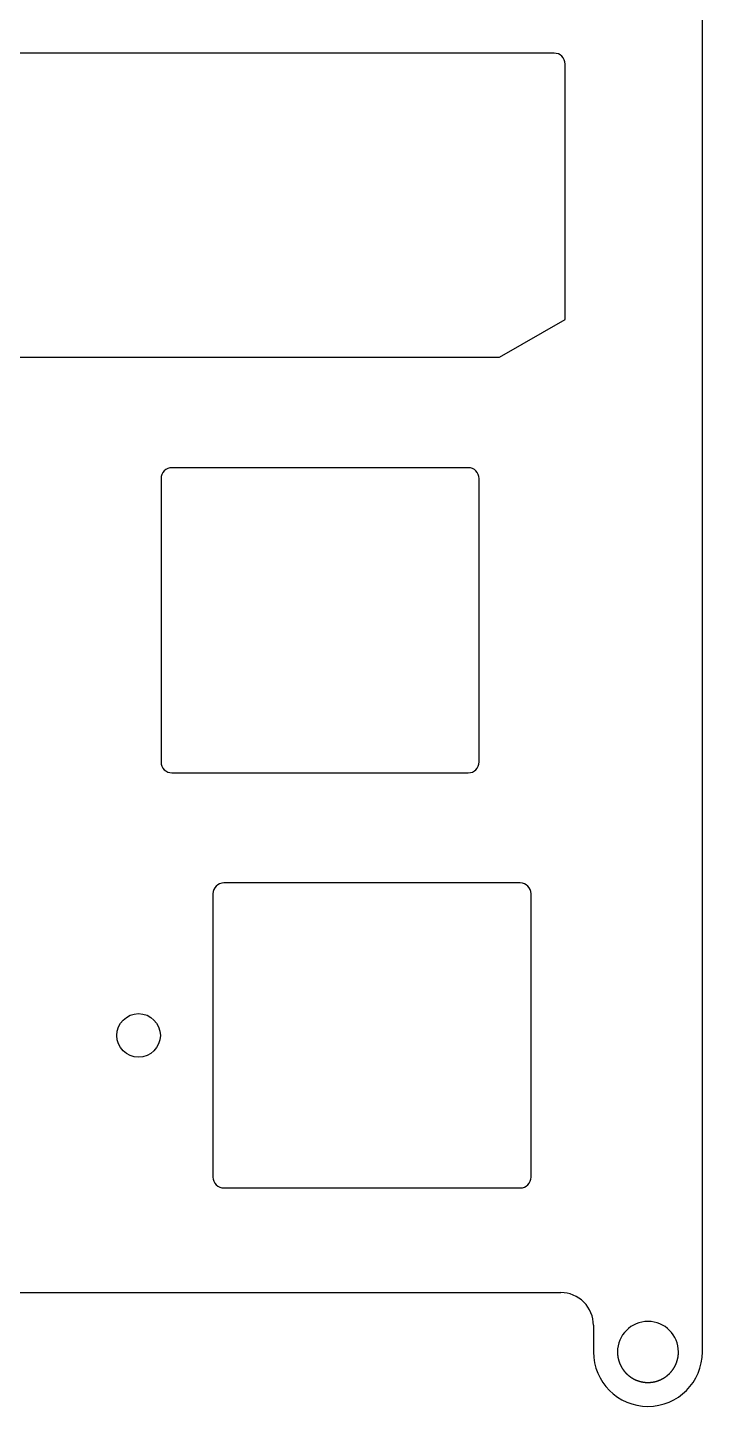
# Model space of a CAD drawing. Header units: millimetres. Extents: x -10 to 277, y -93 to 22.
# Drawn here: x 246.1 to 277.1, y -93.2 to -30 of the extents above; entities that cross this region are included whole.
import ezdxf

# ---------------------------------------------------------------- set-up
doc = ezdxf.new("R2010")
doc.units = ezdxf.units.MM
doc.layers.get('0').update_dxf_attribs({"linetype": 'CONTINUOUS'})
doc.layers.add('BLACK', color=7, linetype='CONTINUOUS')
doc.layers.add('Edge.Cuts', color=53, linetype='CONTINUOUS', true_color=0xc8a339)

msp = doc.modelspace()

# ---------------------------------------------------------------- linework, layer by layer
msp.add_lwpolyline([(238.79375, -31.625), (238.79375, -43.343), (241.79375, -45.075), (267.79375, -45.075), (270.79375, -43.343), (270.79375, -31.625, 0.414213562), (270.29375, -31.125), (239.29375, -31.125, 0.414212391)], format="xyb", close=True)
at = {"layer": 'BLACK', "linetype": 'Continuous'}
for p, q in [((266.353712, -50.152003), (252.753712, -50.152003)), ((252.253712, -50.652003), (252.253712, -63.652003)), ((266.853712, -63.652003), (266.853712, -50.652003)), ((252.753712, -64.152003), (266.353712, -64.152003))]:
    msp.add_line(p, q, dxfattribs=at)
at = {"layer": 'BLACK'}
for centre, start, end in [((252.753712, -50.652003), 90, 180), ((266.353712, -50.652003), 0, 90), ((252.753712, -63.652003), 180, 270), ((266.353712, -63.652003), 270, 0)]:
    msp.add_arc(centre, 0.5, start, end, dxfattribs=at)
at = {"layer": 'Edge.Cuts', "linetype": 'CONTINUOUS'}
for p, q in [((277.1, -90.725023), (277.1, 19.025023)), ((219.8295, -88), (270.6, -88)), ((272.1, -89.5), (272.1, -90.725023)), ((273.2, -90.725023), (273.20001, -90.730399)), ((273.20001, -90.730399), (273.20004, -90.735796)), ((273.20004, -90.735796), (273.200091, -90.741159)), ((273.200091, -90.741159), (273.200161, -90.746542)), ((273.200161, -90.746542), (273.200252, -90.751893)), ((273.200252, -90.751893), (273.200363, -90.757263)), ((273.200363, -90.757263), (273.200493, -90.762601)), ((273.200493, -90.762601), (273.200645, -90.76796)), ((273.200645, -90.76796), (273.200815, -90.773287)), ((273.200815, -90.773287), (273.201006, -90.778633)), ((273.201006, -90.778633), (273.201217, -90.78395)), ((273.201217, -90.78395), (273.201448, -90.789285)), ((273.201448, -90.789285), (273.201698, -90.794592)), ((273.201698, -90.794592), (273.20197, -90.799917)), ((273.20197, -90.799917), (273.20226, -90.805214)), ((273.20226, -90.805214), (273.202571, -90.810528)), ((273.202571, -90.810528), (273.202901, -90.815816)), ((273.202901, -90.815816), (273.203252, -90.821121)), ((273.203252, -90.821121), (273.203622, -90.8264)), ((273.203622, -90.8264), (273.204013, -90.831696)), ((273.204013, -90.831696), (273.204422, -90.836967)), ((273.204422, -90.836967), (273.204853, -90.842254)), ((273.204853, -90.842254), (273.205302, -90.847517)), ((273.205302, -90.847517), (273.205773, -90.852796)), ((273.205773, -90.852796), (273.206262, -90.858052)), ((273.206262, -90.858052), (273.206772, -90.863323)), ((273.206772, -90.863323), (273.207301, -90.868571)), ((273.207301, -90.868571), (273.207851, -90.873834)), ((273.207851, -90.873834), (273.208419, -90.879076)), ((273.208419, -90.879076), (273.20901, -90.884332)), ((273.20901, -90.884332), (273.209617, -90.889566)), ((273.209617, -90.889566), (273.210247, -90.894816)), ((273.210247, -90.894816), (273.210895, -90.900044)), ((273.210895, -90.900044), (273.211565, -90.905287)), ((273.211565, -90.905287), (273.212252, -90.910509)), ((273.212252, -90.910509), (273.212962, -90.915746)), ((273.212962, -90.915746), (273.213689, -90.920962)), ((273.213689, -90.920962), (273.214439, -90.926192)), ((273.214439, -90.926192), (273.215206, -90.931403)), ((273.215206, -90.931403), (273.215995, -90.936628)), ((273.215995, -90.936628), (273.216802, -90.941834)), ((273.216802, -90.941834), (273.217631, -90.947053)), ((273.217631, -90.947053), (273.218478, -90.952253)), ((273.218478, -90.952253), (273.219348, -90.957467)), ((273.219348, -90.957467), (273.220234, -90.962663)), ((273.220234, -90.962663), (273.221144, -90.967872)), ((273.221144, -90.967872), (273.22207, -90.973063)), ((273.22207, -90.973063), (273.22302, -90.978267)), ((273.22302, -90.978267), (273.223986, -90.983454)), ((273.223986, -90.983454), (273.224976, -90.988653)), ((273.224976, -90.988653), (273.225983, -90.993836)), ((273.225983, -90.993836), (273.227012, -90.99903)), ((273.227012, -90.99903), (273.228059, -91.004209)), ((273.228059, -91.004209), (273.229129, -91.0094)), ((273.229129, -91.0094), (273.230216, -91.014575)), ((273.230216, -91.014575), (273.231327, -91.019761)), ((273.231327, -91.019761), (273.232454, -91.024933)), ((273.232454, -91.024933), (273.233605, -91.030115)), ((273.233605, -91.030115), (273.234772, -91.035283)), ((273.234772, -91.035283), (273.235963, -91.040462)), ((273.235963, -91.040462), (273.237172, -91.045627)), ((273.237172, -91.045627), (273.238403, -91.050802)), ((273.238403, -91.050802), (273.239652, -91.055964)), ((273.239652, -91.055964), (273.240924, -91.061136)), ((273.240924, -91.061136), (273.242214, -91.066295)), ((273.242214, -91.066295), (273.243526, -91.071464)), ((273.243526, -91.071464), (273.244857, -91.076619)), ((273.244857, -91.076619), (273.24621, -91.081786)), ((273.24621, -91.081786), (273.247581, -91.086939)), ((273.247581, -91.086939), (273.248976, -91.092102)), ((273.248976, -91.092102), (273.250387, -91.097253)), ((273.250387, -91.097253), (273.251823, -91.102413)), ((273.251823, -91.102413), (273.253276, -91.107562)), ((273.253276, -91.107562), (273.254752, -91.11272)), ((275.944, -91.117023), (275.946951, -91.106762)), ((275.946951, -91.106762), (275.949821, -91.096496)), ((275.949821, -91.096496), (275.952609, -91.086227)), ((275.952609, -91.086227), (275.955316, -91.075954)), ((275.955316, -91.075954), (275.957942, -91.065676)), ((275.957942, -91.065676), (275.960487, -91.055393)), ((275.960487, -91.055393), (275.962951, -91.045105)), ((275.962951, -91.045105), (275.965335, -91.034811)), ((275.965335, -91.034811), (275.967638, -91.024512)), ((275.967638, -91.024512), (275.969861, -91.014206)), ((275.969861, -91.014206), (275.972005, -91.003894)), ((275.972005, -91.003894), (275.974068, -90.993576)), ((275.974068, -90.993576), (275.976052, -90.98325)), ((275.976052, -90.98325), (275.977956, -90.972917)), ((275.977956, -90.972917), (275.97978, -90.962576)), ((275.97978, -90.962576), (275.981526, -90.952227)), ((275.981526, -90.952227), (275.983192, -90.941869)), ((275.983192, -90.941869), (275.984779, -90.931503)), ((275.984779, -90.931503), (275.986287, -90.921127)), ((275.986287, -90.921127), (275.987716, -90.910741)), ((275.987716, -90.910741), (275.989067, -90.900345)), ((275.989067, -90.900345), (275.990338, -90.889938)), ((275.990338, -90.889938), (275.991531, -90.879519)), ((275.991531, -90.879519), (275.992646, -90.869089)), ((275.992646, -90.869089), (275.993681, -90.858647)), ((275.993681, -90.858647), (275.994639, -90.848191)), ((275.994639, -90.848191), (275.995517, -90.837722)), ((275.995517, -90.837722), (275.996317, -90.827239)), ((275.996317, -90.827239), (275.997039, -90.816741)), ((275.997039, -90.816741), (275.997682, -90.806228)), ((275.997682, -90.806228), (275.998247, -90.795698)), ((275.998247, -90.795698), (275.998733, -90.785151)), ((275.998733, -90.785151), (275.99914, -90.774586)), ((275.99914, -90.774586), (275.999469, -90.764002)), ((275.999469, -90.764002), (275.999719, -90.753399)), ((275.999719, -90.753399), (275.99989, -90.742774)), ((275.99989, -90.742774), (275.999982, -90.732127)), ((275.999982, -90.732127), (276, -90.725023)), ((273.254752, -91.11272), (273.256, -91.117023)), ((273.256, -91.117023), (273.257493, -91.122108)), ((273.257493, -91.122108), (273.259011, -91.127202)), ((273.259011, -91.127202), (273.260543, -91.132277)), ((273.260543, -91.132277), (273.2621, -91.137361)), ((273.2621, -91.137361), (273.263671, -91.142425)), ((273.263671, -91.142425), (273.265266, -91.147498)), ((273.265266, -91.147498), (273.266876, -91.152551)), ((273.266876, -91.152551), (273.268509, -91.157613)), ((273.268509, -91.157613), (273.270157, -91.162654)), ((273.270157, -91.162654), (273.271829, -91.167703)), ((273.271829, -91.167703), (273.273516, -91.172732)), ((273.273516, -91.172732), (273.275226, -91.177769)), ((273.275226, -91.177769), (273.276951, -91.182785)), ((273.276951, -91.182785), (273.278699, -91.187808)), ((273.278699, -91.187808), (273.280461, -91.192811)), ((273.280461, -91.192811), (273.282248, -91.197821)), ((273.282248, -91.197821), (273.284048, -91.20281)), ((273.284048, -91.20281), (273.285872, -91.207805)), ((273.285872, -91.207805), (273.287709, -91.21278)), ((273.287709, -91.21278), (273.289571, -91.217761)), ((273.289571, -91.217761), (273.291446, -91.222722)), ((273.291446, -91.222722), (273.293345, -91.227688)), ((273.293345, -91.227688), (273.295257, -91.232633)), ((273.295257, -91.232633), (273.297193, -91.237584)), ((273.297193, -91.237584), (273.299143, -91.242514)), ((273.299143, -91.242514), (273.301116, -91.247449)), ((273.301116, -91.247449), (273.303103, -91.252363)), ((273.303103, -91.252363), (273.305113, -91.257282)), ((273.305113, -91.257282), (273.307136, -91.262181)), ((273.307136, -91.262181), (273.309183, -91.267083)), ((273.309183, -91.267083), (273.311243, -91.271965)), ((273.311243, -91.271965), (273.313327, -91.276851)), ((273.313327, -91.276851), (273.315423, -91.281717)), ((273.315423, -91.281717), (273.317543, -91.286586)), ((273.317543, -91.286586), (273.319676, -91.291434)), ((273.319676, -91.291434), (273.321833, -91.296286)), ((273.321833, -91.296286), (273.324002, -91.301117)), ((273.324002, -91.301117), (273.326195, -91.305951)), ((273.326195, -91.305951), (273.3284, -91.310765)), ((273.3284, -91.310765), (273.330629, -91.315581)), ((273.330629, -91.315581), (273.332871, -91.320377)), ((273.332871, -91.320377), (273.335135, -91.325176)), ((273.335135, -91.325176), (273.337413, -91.329954)), ((273.337413, -91.329954), (273.339714, -91.334734)), ((273.339714, -91.334734), (273.342027, -91.339494)), ((273.342027, -91.339494), (273.344363, -91.344255)), ((273.344363, -91.344255), (273.346712, -91.348997)), ((273.346712, -91.348997), (273.349084, -91.35374)), ((273.349084, -91.35374), (273.351469, -91.358463)), ((273.351469, -91.358463), (273.353876, -91.363187)), ((273.353876, -91.363187), (273.356296, -91.367891)), ((273.356296, -91.367891), (273.35874, -91.372596)), ((273.35874, -91.372596), (273.361195, -91.377281)), ((273.361195, -91.377281), (273.363673, -91.381968)), ((273.363673, -91.381968), (273.366164, -91.386634)), ((273.366164, -91.386634), (273.368678, -91.3913)), ((273.368678, -91.3913), (273.371204, -91.395947)), ((273.371204, -91.395947), (273.373753, -91.400594)), ((273.373753, -91.400594), (273.376313, -91.405221)), ((273.376313, -91.405221), (273.378898, -91.409849)), ((273.378898, -91.409849), (273.381493, -91.414457)), ((273.381493, -91.414457), (273.384112, -91.419064)), ((273.384112, -91.419064), (273.386743, -91.423652)), ((273.386743, -91.423652), (273.389397, -91.42824)), ((273.389397, -91.42824), (273.392063, -91.432808)), ((273.392063, -91.432808), (273.394752, -91.437376)), ((273.394752, -91.437376), (273.397452, -91.441924)), ((273.397452, -91.441924), (273.400176, -91.446471)), ((273.400176, -91.446471), (273.402911, -91.451)), ((273.402911, -91.451), (273.40567, -91.455527)), ((273.40567, -91.455527), (273.40844, -91.460035)), ((273.40844, -91.460035), (273.411233, -91.464541)), ((273.411233, -91.464541), (273.414037, -91.469029)), ((273.414037, -91.469029), (273.416865, -91.473515)), ((273.416865, -91.473515), (273.419704, -91.477983)), ((273.419704, -91.477983), (273.422566, -91.482448)), ((273.422566, -91.482448), (273.42544, -91.486895)), ((273.42544, -91.486895), (273.428336, -91.49134)), ((273.428336, -91.49134), (273.431244, -91.495766)), ((273.431244, -91.495766), (273.434175, -91.50019)), ((273.434175, -91.50019), (273.437118, -91.504596)), ((273.437118, -91.504596), (273.440083, -91.508999)), ((273.440083, -91.508999), (273.44306, -91.513384)), ((273.44306, -91.513384), (273.44606, -91.517766)), ((273.44606, -91.517766), (273.449072, -91.52213)), ((273.449072, -91.52213), (273.452106, -91.526492)), ((273.452106, -91.526492), (273.455151, -91.530835)), ((273.455151, -91.530835), (273.45822, -91.535175)), ((273.45822, -91.535175), (273.4613, -91.539497)), ((273.4613, -91.539497), (273.464402, -91.543816)), ((273.464402, -91.543816), (273.467517, -91.548117)), ((273.467517, -91.548117), (273.470654, -91.552416)), ((273.470654, -91.552416), (273.473802, -91.556695)), ((273.473802, -91.556695), (273.476973, -91.560972)), ((273.476973, -91.560972), (273.48, -91.565023)), ((273.48, -91.565023), (273.483127, -91.569176)), ((273.483127, -91.569176), (273.486277, -91.573326)), ((273.486277, -91.573326), (273.489444, -91.577464)), ((273.489444, -91.577464), (273.492633, -91.581599)), ((273.492633, -91.581599), (273.495838, -91.585723)), ((273.495838, -91.585723), (273.499066, -91.589842)), ((273.499066, -91.589842), (273.50231, -91.593949)), ((273.50231, -91.593949), (273.505575, -91.598052)), ((273.505575, -91.598052), (273.508857, -91.602142)), ((273.508857, -91.602142), (273.51216, -91.606228)), ((273.51216, -91.606228), (273.515479, -91.610301)), ((273.515479, -91.610301), (273.51882, -91.614368)), ((273.51882, -91.614368), (273.522175, -91.618423)), ((273.522175, -91.618423), (273.525552, -91.622472)), ((273.525552, -91.622472), (273.528943, -91.626507)), ((273.528943, -91.626507), (273.532356, -91.630536)), ((273.532356, -91.630536), (273.535783, -91.634551)), ((273.535783, -91.634551), (273.539232, -91.63856)), ((273.539232, -91.63856), (273.542694, -91.642554)), ((273.542694, -91.642554), (273.546177, -91.646543)), ((273.546177, -91.646543), (273.549674, -91.650516)), ((273.549674, -91.650516), (273.553192, -91.654482)), ((273.553192, -91.654482), (273.556722, -91.658433)), ((273.556722, -91.658433), (273.560274, -91.662377)), ((273.560274, -91.662377), (273.563838, -91.666305)), ((273.563838, -91.666305), (273.567423, -91.670227)), ((273.567423, -91.670227), (273.57102, -91.674131)), ((273.57102, -91.674131), (273.574638, -91.678029)), ((273.574638, -91.678029), (273.578267, -91.68191)), ((273.578267, -91.68191), (273.581917, -91.685783)), ((273.581917, -91.685783), (273.585578, -91.68964)), ((273.585578, -91.68964), (273.58926, -91.693488)), ((273.58926, -91.693488), (273.592953, -91.697319)), ((273.592953, -91.697319), (273.596666, -91.701142)), ((273.596666, -91.701142), (273.600389, -91.704948)), ((273.600389, -91.704948), (273.604133, -91.708745)), ((273.604133, -91.708745), (273.607887, -91.712524)), ((273.607887, -91.712524), (273.611661, -91.716295)), ((273.611661, -91.716295), (273.615445, -91.720047)), ((273.615445, -91.720047), (273.619248, -91.72379)), ((273.619248, -91.72379), (273.623062, -91.727515)), ((273.623062, -91.727515), (273.626895, -91.731232)), ((273.626895, -91.731232), (273.630737, -91.734929)), ((273.630737, -91.734929), (273.634598, -91.738617)), ((273.634598, -91.738617), (273.638469, -91.742286)), ((273.638469, -91.742286), (273.642359, -91.745945)), ((275.550825, -91.752292), (275.558612, -91.745034)), ((275.558612, -91.745034), (275.566345, -91.737718)), ((275.566345, -91.737718), (275.574021, -91.730346)), ((275.574021, -91.730346), (275.58164, -91.722918)), ((275.58164, -91.722918), (275.589201, -91.715436)), ((275.589201, -91.715436), (275.596702, -91.7079)), ((275.596702, -91.7079), (275.604144, -91.700311)), ((275.604144, -91.700311), (275.611524, -91.692671)), ((275.611524, -91.692671), (275.618842, -91.68498)), ((275.618842, -91.68498), (275.626097, -91.67724)), ((275.626097, -91.67724), (275.633288, -91.669451)), ((275.633288, -91.669451), (275.640414, -91.661616)), ((275.640414, -91.661616), (275.647473, -91.653735)), ((275.647473, -91.653735), (275.654465, -91.645809)), ((275.654465, -91.645809), (275.661389, -91.637841)), ((275.661389, -91.637841), (275.668243, -91.62983)), ((275.668243, -91.62983), (275.675027, -91.62178)), ((275.675027, -91.62178), (275.681739, -91.61369)), ((275.681739, -91.61369), (275.688379, -91.605563)), ((275.688379, -91.605563), (275.694945, -91.5974)), ((275.694945, -91.5974), (275.701436, -91.589203)), ((275.701436, -91.589203), (275.707852, -91.580973)), ((275.707852, -91.580973), (275.714191, -91.572711)), ((275.714191, -91.572711), (275.72, -91.565023)), ((275.72, -91.565023), (275.72633, -91.556516)), ((275.72633, -91.556516), (275.732592, -91.547968)), ((275.732592, -91.547968), (275.738786, -91.539377)), ((275.738786, -91.539377), (275.744911, -91.530746)), ((275.744911, -91.530746), (275.750968, -91.522073)), ((275.750968, -91.522073), (275.756957, -91.513359)), ((275.756957, -91.513359), (275.762877, -91.504603)), ((275.762877, -91.504603), (275.768728, -91.495807)), ((275.768728, -91.495807), (275.774511, -91.486971)), ((275.774511, -91.486971), (275.780225, -91.478093)), ((275.780225, -91.478093), (275.785871, -91.469176)), ((275.785871, -91.469176), (275.791447, -91.460218)), ((275.791447, -91.460218), (275.796955, -91.45122)), ((275.796955, -91.45122), (275.802393, -91.442183)), ((275.802393, -91.442183), (275.807762, -91.433106)), ((275.807762, -91.433106), (275.813062, -91.423989)), ((275.813062, -91.423989), (275.818293, -91.414834)), ((275.818293, -91.414834), (275.823453, -91.40564)), ((275.823453, -91.40564), (275.828545, -91.396408)), ((275.828545, -91.396408), (275.833566, -91.387137)), ((275.833566, -91.387137), (275.838517, -91.377828)), ((275.838517, -91.377828), (275.843398, -91.368482)), ((275.843398, -91.368482), (275.848208, -91.359099)), ((275.848208, -91.359099), (275.852948, -91.349679)), ((275.852948, -91.349679), (275.857617, -91.340222)), ((275.857617, -91.340222), (275.862215, -91.33073)), ((275.862215, -91.33073), (275.866742, -91.321201)), ((275.866742, -91.321201), (275.871197, -91.311638)), ((275.871197, -91.311638), (275.875581, -91.30204)), ((275.875581, -91.30204), (275.879892, -91.292407)), ((275.879892, -91.292407), (275.884132, -91.282741)), ((275.884132, -91.282741), (275.888299, -91.273042)), ((275.888299, -91.273042), (275.892394, -91.26331)), ((275.892394, -91.26331), (275.896415, -91.253546)), ((275.896415, -91.253546), (275.900364, -91.243751)), ((275.900364, -91.243751), (275.904239, -91.233925)), ((275.904239, -91.233925), (275.90804, -91.22407)), ((275.90804, -91.22407), (275.911768, -91.214185)), ((275.911768, -91.214185), (275.915421, -91.204271)), ((275.915421, -91.204271), (275.918999, -91.19433)), ((275.918999, -91.19433), (275.922502, -91.184362)), ((275.922502, -91.184362), (275.92593, -91.174369)), ((275.92593, -91.174369), (275.929283, -91.16435)), ((275.929283, -91.16435), (275.93256, -91.154307)), ((275.93256, -91.154307), (275.93576, -91.144242)), ((275.93576, -91.144242), (275.938884, -91.134155)), ((275.938884, -91.134155), (275.941931, -91.124047)), ((275.941931, -91.124047), (275.944, -91.117023)), ((273.642359, -91.745945), (273.646257, -91.749585)), ((273.646257, -91.749585), (273.650175, -91.753216)), ((273.650175, -91.753216), (273.654101, -91.756827)), ((273.654101, -91.756827), (273.658046, -91.760428)), ((273.658046, -91.760428), (273.661999, -91.76401)), ((273.661999, -91.76401), (273.665971, -91.767581)), ((273.665971, -91.767581), (273.669951, -91.771132)), ((273.669951, -91.771132), (273.673949, -91.774674)), ((273.673949, -91.774674), (273.677955, -91.778194)), ((273.677955, -91.778194), (273.681979, -91.781705)), ((273.681979, -91.781705), (273.686011, -91.785195)), ((273.686011, -91.785195), (273.69006, -91.788675)), ((273.69006, -91.788675), (273.694117, -91.792134)), ((273.694117, -91.792134), (273.698192, -91.795582)), ((273.698192, -91.795582), (273.702273, -91.799009)), ((273.702273, -91.799009), (273.706373, -91.802426)), ((273.706373, -91.802426), (273.710479, -91.805822)), ((273.710479, -91.805822), (273.714603, -91.809206)), ((273.714603, -91.809206), (273.718733, -91.81257)), ((273.718733, -91.81257), (273.72288, -91.815922)), ((273.72288, -91.815922), (273.727034, -91.819253)), ((273.727034, -91.819253), (273.731205, -91.822572)), ((273.731205, -91.822572), (273.735382, -91.82587)), ((273.735382, -91.82587), (273.739576, -91.829157)), ((273.739576, -91.829157), (273.743775, -91.832422)), ((273.743775, -91.832422), (273.747992, -91.835675)), ((273.747992, -91.835675), (273.752214, -91.838907)), ((273.752214, -91.838907), (273.756453, -91.842127)), ((273.756453, -91.842127), (273.760697, -91.845325)), ((273.760697, -91.845325), (273.764958, -91.848511)), ((273.764958, -91.848511), (273.769224, -91.851676)), ((273.769224, -91.851676), (273.773507, -91.854828)), ((273.773507, -91.854828), (273.777793, -91.857958)), ((273.777793, -91.857958), (273.782097, -91.861076)), ((273.782097, -91.861076), (273.786405, -91.864172)), ((273.786405, -91.864172), (273.79073, -91.867255)), ((273.79073, -91.867255), (273.795058, -91.870317)), ((273.795058, -91.870317), (273.799404, -91.873365)), ((273.799404, -91.873365), (273.803752, -91.876392)), ((273.803752, -91.876392), (273.808118, -91.879406)), ((273.808118, -91.879406), (273.812486, -91.882398)), ((273.812486, -91.882398), (273.816872, -91.885376)), ((273.816872, -91.885376), (273.82126, -91.888333)), ((273.82126, -91.888333), (273.825665, -91.891277)), ((273.825665, -91.891277), (273.830072, -91.894198)), ((273.830072, -91.894198), (273.834496, -91.897106)), ((273.834496, -91.897106), (273.838923, -91.899992)), ((273.838923, -91.899992), (273.843366, -91.902864)), ((273.843366, -91.902864), (273.847811, -91.905715)), ((273.847811, -91.905715), (273.852273, -91.908551)), ((273.852273, -91.908551), (273.856737, -91.911366)), ((273.856737, -91.911366), (273.861216, -91.914166)), ((273.861216, -91.914166), (273.865699, -91.916945)), ((273.865699, -91.916945), (273.870196, -91.91971)), ((273.870196, -91.91971), (273.874696, -91.922452)), ((273.874696, -91.922452), (273.879212, -91.92518)), ((273.879212, -91.92518), (273.883729, -91.927887)), ((273.883729, -91.927887), (273.888262, -91.930579)), ((273.888262, -91.930579), (273.892797, -91.933249)), ((273.892797, -91.933249), (273.897347, -91.935905)), ((273.897347, -91.935905), (273.901899, -91.938538)), ((273.901899, -91.938538), (273.906466, -91.941157)), ((273.906466, -91.941157), (273.911035, -91.943754)), ((273.911035, -91.943754), (273.915619, -91.946337)), ((273.915619, -91.946337), (273.920204, -91.948897)), ((273.920204, -91.948897), (273.924805, -91.951443)), ((273.924805, -91.951443), (273.929407, -91.953966)), ((273.929407, -91.953966), (273.934023, -91.956475)), ((273.934023, -91.956475), (273.941176, -91.960317)), ((273.941176, -91.960317), (273.94582, -91.962782)), ((273.94582, -91.962782), (273.950477, -91.965232)), ((273.950477, -91.965232), (273.955146, -91.967665)), ((273.955146, -91.967665), (273.959828, -91.970083)), ((273.959828, -91.970083), (273.96452, -91.972483)), ((273.96452, -91.972483), (273.969226, -91.974868)), ((273.969226, -91.974868), (273.973942, -91.977236)), ((273.973942, -91.977236), (273.978671, -91.979587)), ((273.978671, -91.979587), (273.98341, -91.981921)), ((273.98341, -91.981921), (273.988162, -91.98424)), ((273.988162, -91.98424), (273.992922, -91.98654)), ((273.992922, -91.98654), (273.997696, -91.988824)), ((273.997696, -91.988824), (274.002478, -91.99109)), ((274.002478, -91.99109), (274.007272, -91.99334)), ((274.007272, -91.99334), (274.012075, -91.995572)), ((274.012075, -91.995572), (274.01689, -91.997787)), ((274.01689, -91.997787), (274.021712, -91.999983)), ((274.021712, -91.999983), (274.026547, -92.002163)), ((274.026547, -92.002163), (274.031388, -92.004325)), ((274.031388, -92.004325), (274.036242, -92.00647)), ((274.036242, -92.00647), (274.041102, -92.008595)), ((274.041102, -92.008595), (274.045974, -92.010704)), ((274.045974, -92.010704), (274.050852, -92.012794)), ((274.050852, -92.012794), (274.055741, -92.014867)), ((274.055741, -92.014867), (274.060636, -92.016921)), ((274.060636, -92.016921), (274.065543, -92.018958)), ((274.065543, -92.018958), (274.070454, -92.020975)), ((274.070454, -92.020975), (274.075377, -92.022975)), ((274.075377, -92.022975), (274.080304, -92.024955)), ((274.080304, -92.024955), (274.085243, -92.026918)), ((274.085243, -92.026918), (274.090185, -92.028862)), ((274.090185, -92.028862), (274.095138, -92.030787)), ((274.095138, -92.030787), (274.100095, -92.032693)), ((274.100095, -92.032693), (274.105063, -92.034582)), ((274.105063, -92.034582), (274.110033, -92.03645)), ((274.110033, -92.03645), (274.115014, -92.038301)), ((274.115014, -92.038301), (274.119998, -92.040131)), ((274.119998, -92.040131), (274.124992, -92.041944)), ((274.124992, -92.041944), (274.129988, -92.043737)), ((274.129988, -92.043737), (274.134994, -92.045511)), ((274.134994, -92.045511), (274.140002, -92.047265)), ((274.140002, -92.047265), (274.14502, -92.049001)), ((274.14502, -92.049001), (274.150039, -92.050717)), ((274.150039, -92.050717), (274.155068, -92.052415)), ((274.155068, -92.052415), (274.160098, -92.054091)), ((274.160098, -92.054091), (274.165137, -92.05575)), ((274.165137, -92.05575), (274.170177, -92.057388)), ((274.170177, -92.057388), (274.175226, -92.059008)), ((274.175226, -92.059008), (274.180275, -92.060607)), ((274.180275, -92.060607), (274.185333, -92.062188)), ((274.185333, -92.062188), (274.19039, -92.063747)), ((274.19039, -92.063747), (274.195457, -92.065289)), ((274.195457, -92.065289), (274.200523, -92.066809)), ((274.200523, -92.066809), (274.205597, -92.068311)), ((274.205597, -92.068311), (274.21067, -92.069791)), ((274.21067, -92.069791), (274.215752, -92.071254)), ((274.215752, -92.071254), (274.220832, -92.072695)), ((274.220832, -92.072695), (274.225921, -92.074117)), ((274.225921, -92.074117), (274.231007, -92.075518)), ((274.231007, -92.075518), (274.236102, -92.076901)), ((274.236102, -92.076901), (274.241195, -92.078262)), ((274.241195, -92.078262), (274.246295, -92.079605)), ((274.246295, -92.079605), (274.255384, -92.081946)), ((274.255384, -92.081946), (274.265577, -92.084493)), ((274.265577, -92.084493), (274.275803, -92.086967)), ((274.275803, -92.086967), (274.286061, -92.089365)), ((274.286061, -92.089365), (274.296349, -92.091688)), ((274.296349, -92.091688), (274.306665, -92.093936)), ((274.306665, -92.093936), (274.317009, -92.096108)), ((274.317009, -92.096108), (274.327378, -92.098204)), ((274.327378, -92.098204), (274.332572, -92.099223)), ((274.332572, -92.099223), (274.337772, -92.100222)), ((274.337772, -92.100222), (274.342977, -92.101203)), ((274.342977, -92.101203), (274.348188, -92.102164)), ((274.348188, -92.102164), (274.353404, -92.103106)), ((274.353404, -92.103106), (274.358626, -92.104028)), ((274.358626, -92.104028), (274.363852, -92.104931)), ((274.363852, -92.104931), (274.369083, -92.105814)), ((274.369083, -92.105814), (274.374319, -92.106678)), ((274.374319, -92.106678), (274.379559, -92.107523)), ((274.379559, -92.107523), (274.384803, -92.108348)), ((274.384803, -92.108348), (274.390051, -92.109153)), ((274.390051, -92.109153), (274.395303, -92.109938)), ((274.395303, -92.109938), (274.400559, -92.110704)), ((274.400559, -92.110704), (274.405818, -92.11145)), ((274.405818, -92.11145), (274.41108, -92.112177)), ((274.41108, -92.112177), (274.416345, -92.112883)), ((274.416345, -92.112883), (274.421614, -92.11357)), ((274.421614, -92.11357), (274.426884, -92.114237)), ((274.426884, -92.114237), (274.432158, -92.114884)), ((274.432158, -92.114884), (274.437433, -92.115511)), ((274.437433, -92.115511), (274.442712, -92.116119)), ((274.442712, -92.116119), (274.447991, -92.116706)), ((274.447991, -92.116706), (274.453273, -92.117273)), ((274.453273, -92.117273), (274.458555, -92.117821)), ((274.458555, -92.117821), (274.46384, -92.118349)), ((274.46384, -92.118349), (274.469125, -92.118856)), ((274.469125, -92.118856), (274.474413, -92.119344)), ((274.474413, -92.119344), (274.479699, -92.119811)), ((274.479699, -92.119811), (274.484988, -92.120259)), ((274.484988, -92.120259), (274.490276, -92.120686)), ((274.490276, -92.120686), (274.495566, -92.121093)), ((274.495566, -92.121093), (274.500853, -92.121481)), ((274.500853, -92.121481), (274.506143, -92.121848)), ((274.506143, -92.121848), (274.511431, -92.122195)), ((274.511431, -92.122195), (274.51672, -92.122522)), ((274.51672, -92.122522), (274.522006, -92.122829)), ((274.522006, -92.122829), (274.527294, -92.123116)), ((274.527294, -92.123116), (274.532578, -92.123383)), ((274.532578, -92.123383), (274.537864, -92.123629)), ((274.537864, -92.123629), (274.543146, -92.123856)), ((274.543146, -92.123856), (274.548429, -92.124062)), ((274.548429, -92.124062), (274.553707, -92.124249)), ((274.553707, -92.124249), (274.558986, -92.124415)), ((274.558986, -92.124415), (274.564261, -92.124561)), ((274.564261, -92.124561), (274.569536, -92.124687)), ((274.569536, -92.124687), (274.574806, -92.124793)), ((274.574806, -92.124793), (274.580076, -92.124879)), ((274.580076, -92.124879), (274.585341, -92.124945)), ((274.585341, -92.124945), (274.590606, -92.124991)), ((274.590606, -92.124991), (274.6, -92.125023)), ((274.6, -92.125023), (274.610505, -92.124983)), ((274.610505, -92.124983), (274.621022, -92.124863)), ((274.621022, -92.124863), (274.63155, -92.124663)), ((274.63155, -92.124663), (274.642088, -92.124383)), ((274.642088, -92.124383), (274.652635, -92.124022)), ((274.652635, -92.124022), (274.663189, -92.123582)), ((274.663189, -92.123582), (274.673749, -92.123061)), ((274.673749, -92.123061), (274.684313, -92.12246)), ((274.684313, -92.12246), (274.69488, -92.121778)), ((274.69488, -92.121778), (274.705449, -92.121017)), ((274.705449, -92.121017), (274.716018, -92.120175)), ((274.716018, -92.120175), (274.726585, -92.119253)), ((274.726585, -92.119253), (274.737149, -92.118251)), ((274.737149, -92.118251), (274.74771, -92.117169)), ((274.74771, -92.117169), (274.758264, -92.116008)), ((274.758264, -92.116008), (274.768811, -92.114767)), ((274.768811, -92.114767), (274.77935, -92.113446)), ((274.77935, -92.113446), (274.789878, -92.112046)), ((274.789878, -92.112046), (274.800394, -92.110567)), ((274.800394, -92.110567), (274.810897, -92.109009)), ((274.810897, -92.109009), (274.821385, -92.107372)), ((274.821385, -92.107372), (274.831857, -92.105657)), ((274.831857, -92.105657), (274.837087, -92.10477)), ((274.837087, -92.10477), (274.842312, -92.103864)), ((274.842312, -92.103864), (274.847532, -92.102938)), ((274.847532, -92.102938), (274.852747, -92.101993)), ((274.852747, -92.101993), (274.857956, -92.101028)), ((274.857956, -92.101028), (274.863161, -92.100044)), ((274.863161, -92.100044), (274.86836, -92.099041)), ((274.86836, -92.099041), (274.873553, -92.098019)), ((274.873553, -92.098019), (274.87874, -92.096977)), ((274.87874, -92.096977), (274.883921, -92.095916)), ((274.883921, -92.095916), (274.889095, -92.094836)), ((274.889095, -92.094836), (274.894264, -92.093737)), ((274.894264, -92.093737), (274.899425, -92.092619)), ((274.899425, -92.092619), (274.90458, -92.091482)), ((274.90458, -92.091482), (274.909727, -92.090326)), ((274.909727, -92.090326), (274.914867, -92.089151)), ((274.914867, -92.089151), (274.92, -92.087958)), ((274.92, -92.087958), (274.925126, -92.086745)), ((274.925126, -92.086745), (274.930243, -92.085514)), ((274.930243, -92.085514), (274.935352, -92.084264)), ((274.935352, -92.084264), (274.944615, -92.081946)), ((274.944615, -92.081946), (274.954796, -92.079319)), ((274.954796, -92.079319), (274.964967, -92.076612)), ((274.964967, -92.076612), (274.975127, -92.073826)), ((274.975127, -92.073826), (274.985275, -92.070959)), ((274.985275, -92.070959), (274.995409, -92.068014)), ((274.995409, -92.068014), (275.005529, -92.06499)), ((275.005529, -92.06499), (275.015633, -92.061887)), ((275.015633, -92.061887), (275.025721, -92.058706)), ((275.025721, -92.058706), (275.03579, -92.055446)), ((275.03579, -92.055446), (275.04584, -92.052109)), ((275.04584, -92.052109), (275.055869, -92.048695)), ((275.055869, -92.048695), (275.065877, -92.045204)), ((275.065877, -92.045204), (275.075861, -92.041636)), ((275.075861, -92.041636), (275.085821, -92.037992)), ((275.085821, -92.037992), (275.095756, -92.034272)), ((275.095756, -92.034272), (275.105663, -92.030477)), ((275.105663, -92.030477), (275.115543, -92.026607)), ((275.115543, -92.026607), (275.125393, -92.022663)), ((275.125393, -92.022663), (275.135211, -92.018646)), ((275.135211, -92.018646), (275.144998, -92.014555)), ((275.144998, -92.014555), (275.154751, -92.010392)), ((275.154751, -92.010392), (275.164469, -92.006156)), ((275.164469, -92.006156), (275.174151, -92.00185)), ((275.174151, -92.00185), (275.183795, -91.997473)), ((275.183795, -91.997473), (275.1934, -91.993025)), ((275.1934, -91.993025), (275.202965, -91.988509)), ((275.202965, -91.988509), (275.212488, -91.983924)), ((275.212488, -91.983924), (275.221967, -91.979271)), ((275.221967, -91.979271), (275.231402, -91.974551)), ((275.231402, -91.974551), (275.240791, -91.969764)), ((275.240791, -91.969764), (275.250132, -91.964912)), ((275.250132, -91.964912), (275.258823, -91.960317)), ((275.258823, -91.960317), (275.26804, -91.955356)), ((275.26804, -91.955356), (275.277224, -91.950322)), ((275.277224, -91.950322), (275.286377, -91.945215)), ((275.286377, -91.945215), (275.295495, -91.940035)), ((275.295495, -91.940035), (275.304581, -91.934782)), ((275.304581, -91.934782), (275.313632, -91.929456)), ((275.313632, -91.929456), (275.322649, -91.924059)), ((275.322649, -91.924059), (275.331631, -91.918589)), ((275.331631, -91.918589), (275.340577, -91.913048)), ((275.340577, -91.913048), (275.349487, -91.907435)), ((275.349487, -91.907435), (275.358361, -91.901751)), ((275.358361, -91.901751), (275.367197, -91.895996)), ((275.367197, -91.895996), (275.375995, -91.89017)), ((275.375995, -91.89017), (275.384755, -91.884274)), ((275.384755, -91.884274), (275.393476, -91.878308)), ((275.393476, -91.878308), (275.402157, -91.872273)), ((275.402157, -91.872273), (275.410797, -91.866169)), ((275.410797, -91.866169), (275.419397, -91.859996)), ((275.419397, -91.859996), (275.427955, -91.853754)), ((275.427955, -91.853754), (275.436471, -91.847445)), ((275.436471, -91.847445), (275.444944, -91.841068)), ((275.444944, -91.841068), (275.453373, -91.834625)), ((275.453373, -91.834625), (275.461757, -91.828115)), ((275.461757, -91.828115), (275.470097, -91.821539)), ((275.470097, -91.821539), (275.47839, -91.814898)), ((275.47839, -91.814898), (275.486636, -91.808192)), ((275.486636, -91.808192), (275.494835, -91.801422)), ((275.494835, -91.801422), (275.502985, -91.794588)), ((275.502985, -91.794588), (275.511087, -91.787692)), ((275.511087, -91.787692), (275.519138, -91.780733)), ((275.519138, -91.780733), (275.527138, -91.773713)), ((275.527138, -91.773713), (275.535086, -91.766633)), ((275.535086, -91.766633), (275.542982, -91.759492)), ((275.542982, -91.759492), (275.550825, -91.752292))]:
    msp.add_line(p, q, dxfattribs=at)
at = {"layer": 'Edge.Cuts', "linetype": 'Continuous'}
for p, q in [((268.7375, -69.2), (255.1375, -69.2)), ((254.6375, -69.7), (254.6375, -82.7)), ((269.2375, -82.7), (269.2375, -69.7)), ((255.1375, -83.2), (268.7375, -83.2))]:
    msp.add_line(p, q, dxfattribs=at)
at = {"layer": 'Edge.Cuts'}
msp.add_circle((251.221875, -76.2), 1, dxfattribs=at)
for centre, radius, start, end in [((255.137522, -69.700041), 0.500022, 90.00252081, 179.99530195), ((268.737522, -69.700041), 0.500041, 0.00469846, 90.00252081), ((255.137522, -82.700041), 0.499959, 179.99530195, 269.99747878), ((268.737522, -82.700041), 0.499978, 269.99747878, 0.00469846), ((270.600001, -89.499999), 1.499999, -0.0000382, 90.0000382), ((274.6, -90.725023), 1.4, 0, 180), ((274.6, -90.725023), 2.5, -180, 0)]:
    msp.add_arc(centre, radius, start, end, dxfattribs=at)

doc.saveas('drawing.dxf')
